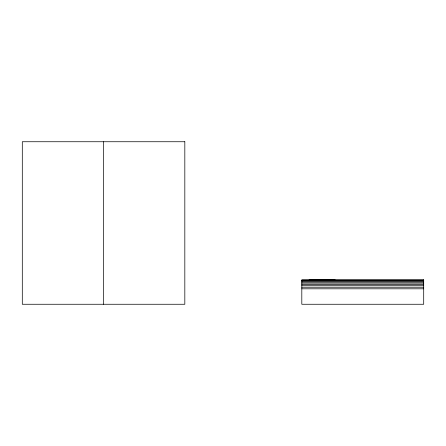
<?xml version="1.0" encoding="UTF-8"?>
<svg xmlns="http://www.w3.org/2000/svg" width="446" height="446" viewBox="0 0 446 446"><rect width="100%" height="100%" fill="white"/><g stroke="black" fill="none" stroke-linecap="round" stroke-linejoin="round"><path stroke-width="0.67" d="M309.123 279.882L335.124 279.882M423.7 279.988L301.808 279.988L301.808 304.261L423.7 304.261L423.7 279.848M301.808 280.049L423.7 280.049M301.808 280.3L423.7 280.3M301.808 280.489L423.7 280.489M301.808 281.153L423.7 281.153M301.808 282.034L423.7 282.034M301.808 283.104L423.7 283.104M301.808 284.347L423.7 284.347M301.808 285.73L423.7 285.73M301.808 287.23L423.7 287.23M301.808 288.807L423.7 288.807M103.561 141.739L103.561 304.261M184.822 141.739L22.3 141.739L22.3 304.261L184.822 304.261L184.822 141.739"/></g></svg>
